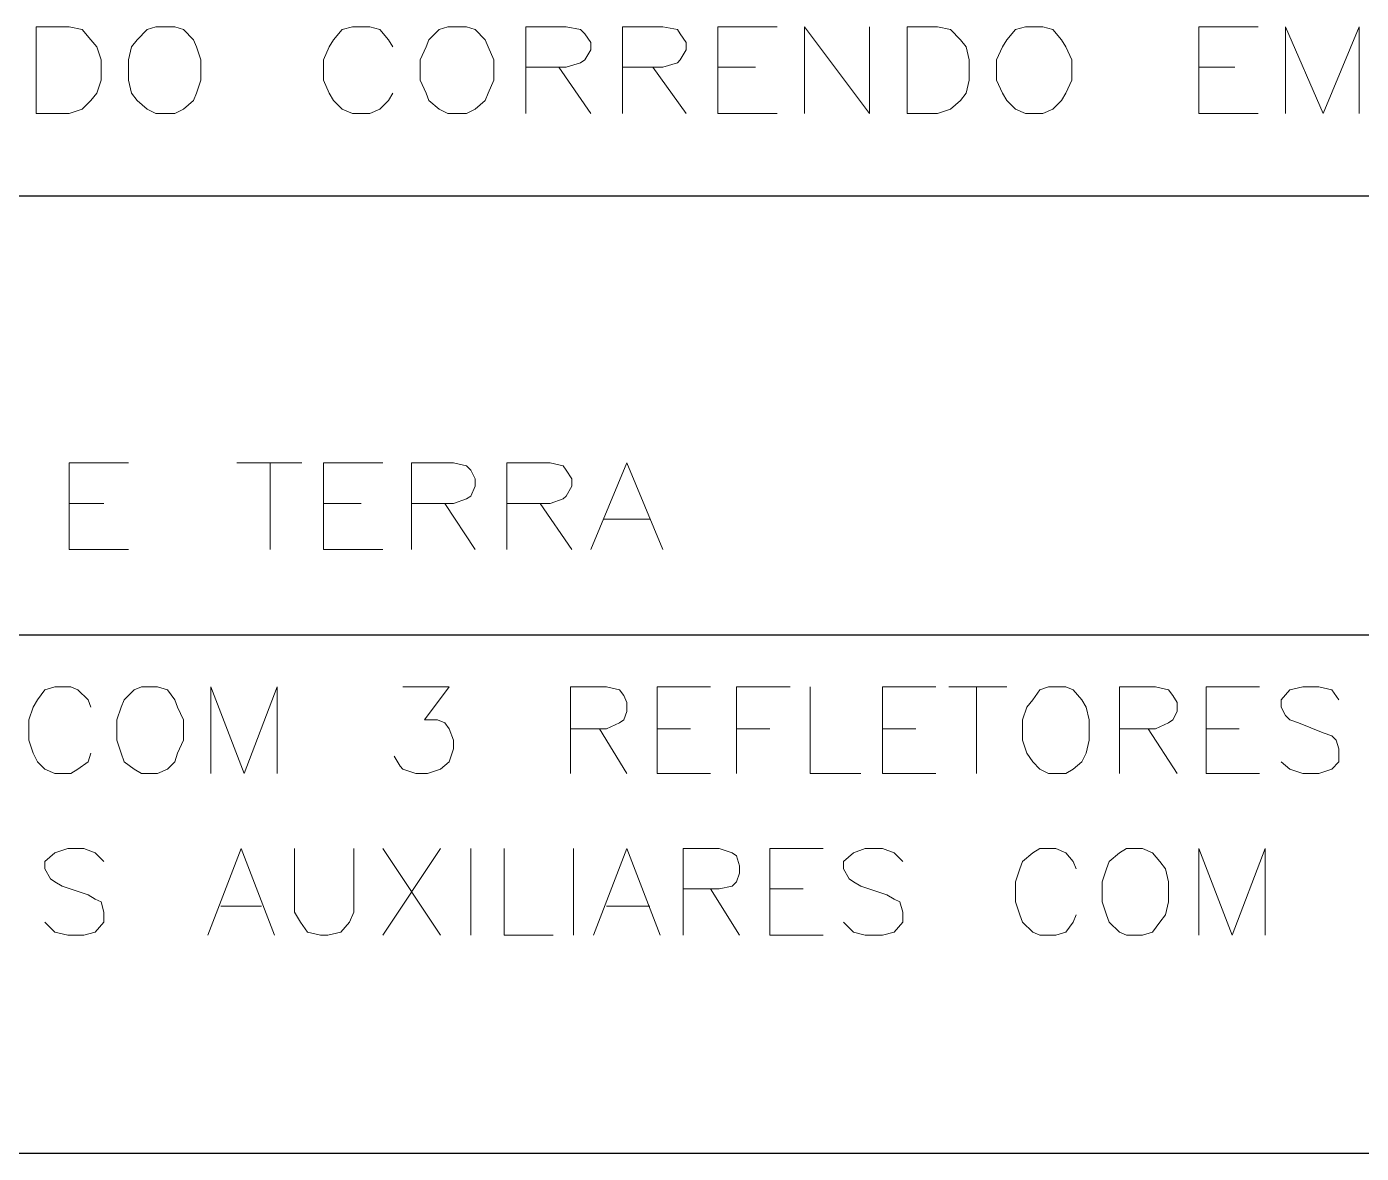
# Model space of a CAD drawing. Header units: millimetres. Extents: x 3240 to 3412, y 1366 to 1426.
# Drawn here: x 3314.237 to 3317.293, y 1420.486 to 1423.066 of the extents above; entities that cross this region are included whole.
import ezdxf

# ---------------------------------------------------------------- set-up
doc = ezdxf.new("R2010")
doc.units = ezdxf.units.MM

msp = doc.modelspace()

# ---------------------------------------------------------------- linework, layer by layer
at = {"color": 7, "linetype": 'Continuous', "lineweight": 13, "true_color": 0x000007}
for points in [[(3314.2583, 1422.8673), (3314.2583, 1423.0658), (3314.3344, 1423.0658), (3314.3641, 1423.0592), (3314.384, 1423.036), (3314.3972, 1423.0195), (3314.4071, 1422.9897), (3314.4071, 1422.9434), (3314.3972, 1422.9137), (3314.384, 1422.8971), (3314.3641, 1422.8773), (3314.3344, 1422.8673)], [(3314.5328, 1423.0658), (3314.513, 1423.0592), (3314.4898, 1423.036), (3314.4766, 1423.0195), (3314.47, 1422.9897), (3314.47, 1422.9434), (3314.4766, 1422.9137), (3314.4898, 1422.8971), (3314.513, 1422.8773), (3314.5328, 1422.8673), (3314.5758, 1422.8673), (3314.5957, 1422.8773), (3314.6188, 1422.8971), (3314.6254, 1422.9137), (3314.6354, 1422.9434), (3314.6354, 1422.9897), (3314.6254, 1423.0195), (3314.6188, 1423.036), (3314.5957, 1423.0592), (3314.5758, 1423.0658)], [(3315.201, 1423.0658), (3315.1811, 1423.0592), (3315.158, 1423.036), (3315.1514, 1423.0195), (3315.1381, 1422.9897), (3315.1381, 1422.9434), (3315.1514, 1422.9137), (3315.158, 1422.8971), (3315.1811, 1422.8773), (3315.201, 1422.8673), (3315.244, 1422.8673), (3315.2638, 1422.8773), (3315.287, 1422.8971), (3315.2936, 1422.9137), (3315.3068, 1422.9434), (3315.3068, 1422.9897), (3315.2936, 1423.0195), (3315.287, 1423.036), (3315.2638, 1423.0592), (3315.244, 1423.0658)], [(3316.2529, 1422.8673), (3316.2529, 1423.0658), (3316.3223, 1423.0658), (3316.3521, 1423.0592), (3316.3753, 1423.036), (3316.3885, 1423.0195), (3316.3951, 1422.9897), (3316.3951, 1422.9434), (3316.3885, 1422.9137), (3316.3753, 1422.8971), (3316.3521, 1422.8773), (3316.3223, 1422.8673)], [(3316.5241, 1423.0658), (3316.501, 1423.0592), (3316.4811, 1423.036), (3316.4712, 1423.0195), (3316.458, 1422.9897), (3316.458, 1422.9434), (3316.4712, 1422.9137), (3316.4811, 1422.8971), (3316.501, 1422.8773), (3316.5241, 1422.8673), (3316.5638, 1422.8673), (3316.587, 1422.8773), (3316.6068, 1422.8971), (3316.6167, 1422.9137), (3316.63, 1422.9434), (3316.63, 1422.9897), (3316.6167, 1423.0195), (3316.6068, 1423.036), (3316.587, 1423.0592), (3316.5638, 1423.0658)], [(3314.4997, 1421.5541), (3314.4832, 1421.5475), (3314.46, 1421.5244), (3314.4534, 1421.5078), (3314.4435, 1421.4781), (3314.4435, 1421.4318), (3314.4534, 1421.402), (3314.46, 1421.3821), (3314.4832, 1421.3656), (3314.4997, 1421.3557), (3314.5361, 1421.3557), (3314.5593, 1421.3656), (3314.5758, 1421.3821), (3314.5824, 1421.402), (3314.5957, 1421.4318), (3314.5957, 1421.4781), (3314.5824, 1421.5078), (3314.5758, 1421.5244), (3314.5593, 1421.5475), (3314.5361, 1421.5541)], [(3316.577, 1421.5541), (3316.5572, 1421.5475), (3316.5407, 1421.5244), (3316.5274, 1421.5078), (3316.5175, 1421.4781), (3316.5175, 1421.4318), (3316.5274, 1421.402), (3316.5407, 1421.3821), (3316.5572, 1421.3656), (3316.577, 1421.3557), (3316.6167, 1421.3557), (3316.6333, 1421.3656), (3316.6531, 1421.3821), (3316.663, 1421.402), (3316.6697, 1421.4318), (3316.6697, 1421.4781), (3316.663, 1421.5078), (3316.6531, 1421.5244), (3316.6333, 1421.5475), (3316.6167, 1421.5541)], [(3316.7557, 1421.1837), (3316.7391, 1421.1738), (3316.716, 1421.1539), (3316.7094, 1421.1374), (3316.6994, 1421.1076), (3316.6994, 1421.0613), (3316.7094, 1421.0315), (3316.716, 1421.015), (3316.7391, 1420.9918), (3316.7557, 1420.9852), (3316.792, 1420.9852), (3316.8152, 1420.9918), (3316.8317, 1421.015), (3316.845, 1421.0315), (3316.8516, 1421.0613), (3316.8516, 1421.1076), (3316.845, 1421.1374), (3316.8317, 1421.1539), (3316.8152, 1421.1738), (3316.792, 1421.1837)]]:
    msp.add_lwpolyline(points, close=True, dxfattribs=at)
for points in [[(3315.0753, 1423.0195), (3315.0654, 1423.036), (3315.0455, 1423.0592), (3315.0224, 1423.0658), (3314.9827, 1423.0658), (3314.9595, 1423.0592), (3314.9397, 1423.036), (3314.9298, 1423.0195), (3314.9165, 1422.9897), (3314.9165, 1422.9434), (3314.9298, 1422.9137), (3314.9397, 1422.8971), (3314.9595, 1422.8773), (3314.9827, 1422.8673), (3315.0224, 1422.8673), (3315.0455, 1422.8773), (3315.0654, 1422.8971), (3315.0753, 1422.9137)], [(3315.3796, 1422.8673), (3315.3796, 1423.0658), (3315.4722, 1423.0658), (3315.5053, 1423.0592), (3315.5152, 1423.0493), (3315.5285, 1423.0294), (3315.5285, 1423.0129), (3315.5152, 1422.9897), (3315.5053, 1422.9831), (3315.4722, 1422.9732), (3315.3796, 1422.9732)], [(3315.6012, 1422.8673), (3315.6012, 1423.0658), (3315.6939, 1423.0658), (3315.7269, 1423.0592), (3315.7336, 1423.0493), (3315.7468, 1423.0294), (3315.7468, 1423.0129), (3315.7336, 1422.9897), (3315.7269, 1422.9831), (3315.6939, 1422.9732), (3315.6012, 1422.9732)], [(3315.8196, 1422.8673), (3315.8196, 1423.0658), (3315.9552, 1423.0658)], [(3316.018, 1422.8673), (3316.018, 1423.0658), (3316.1669, 1422.8673), (3316.1669, 1423.0658)], [(3316.921, 1422.8673), (3316.921, 1423.0658), (3317.0567, 1423.0658)], [(3317.1195, 1422.8673), (3317.1195, 1423.0658), (3317.2055, 1422.8673), (3317.2882, 1423.0658), (3317.2882, 1422.8673)], [(3315.4557, 1422.9732), (3315.5285, 1422.8673), (3315.5285, 1422.8673)], [(3315.6707, 1422.9732), (3315.7468, 1422.8673), (3315.7468, 1422.8673)], [(3315.8196, 1422.9732), (3315.9056, 1422.9732), (3315.9056, 1422.9732)], [(3316.921, 1422.9732), (3317.0037, 1422.9732), (3317.0037, 1422.9732)], [(3315.8196, 1422.8673), (3315.9552, 1422.8673), (3315.9552, 1422.8673)], [(3316.921, 1422.8673), (3317.0567, 1422.8673), (3317.0567, 1422.8673)], [(3314.3344, 1421.8684), (3314.3344, 1422.0669), (3314.47, 1422.0669)], [(3314.7181, 1422.0669), (3314.8669, 1422.0669), (3314.8669, 1422.0669)], [(3314.7941, 1422.0669), (3314.7941, 1421.8684), (3314.7941, 1421.8684)], [(3314.9165, 1421.8684), (3314.9165, 1422.0669), (3315.0521, 1422.0669)], [(3315.1183, 1421.8684), (3315.1183, 1422.0669), (3315.2142, 1422.0669), (3315.244, 1422.0602), (3315.2539, 1422.0503), (3315.2638, 1422.0305), (3315.2638, 1422.0139), (3315.2539, 1421.9908), (3315.244, 1421.9842), (3315.2142, 1421.9742), (3315.1183, 1421.9742)], [(3315.3366, 1421.8684), (3315.3366, 1422.0669), (3315.4358, 1422.0669), (3315.4656, 1422.0602), (3315.4722, 1422.0503), (3315.4855, 1422.0305), (3315.4855, 1422.0139), (3315.4722, 1421.9908), (3315.4656, 1421.9842), (3315.4358, 1421.9742), (3315.3366, 1421.9742)], [(3315.5285, 1421.8684), (3315.6112, 1422.0669), (3315.6939, 1421.8684)], [(3314.3344, 1421.9742), (3314.4137, 1421.9742), (3314.4137, 1421.9742)], [(3314.9165, 1421.9742), (3315.0025, 1421.9742), (3315.0025, 1421.9742)], [(3315.1944, 1421.9742), (3315.2638, 1421.8684), (3315.2638, 1421.8684)], [(3315.4127, 1421.9742), (3315.4855, 1421.8684), (3315.4855, 1421.8684)], [(3315.5582, 1421.9379), (3315.6641, 1421.9379), (3315.6641, 1421.9379)], [(3314.3344, 1421.8684), (3314.47, 1421.8684), (3314.47, 1421.8684)], [(3314.9165, 1421.8684), (3315.0521, 1421.8684), (3315.0521, 1421.8684)], [(3314.384, 1421.5078), (3314.3774, 1421.5244), (3314.3542, 1421.5475), (3314.3377, 1421.5541), (3314.3013, 1421.5541), (3314.2781, 1421.5475), (3314.2616, 1421.5244), (3314.2517, 1421.5078), (3314.2417, 1421.4781), (3314.2417, 1421.4318), (3314.2517, 1421.402), (3314.2616, 1421.3821), (3314.2781, 1421.3656), (3314.3013, 1421.3557), (3314.3377, 1421.3557), (3314.3542, 1421.3656), (3314.3774, 1421.3821), (3314.384, 1421.402)], [(3314.6585, 1421.3557), (3314.6585, 1421.5541), (3314.7346, 1421.3557), (3314.8107, 1421.5541), (3314.8107, 1421.3557)], [(3315.0985, 1421.5541), (3315.2043, 1421.5541), (3315.1481, 1421.4781), (3315.1778, 1421.4781), (3315.1944, 1421.4715), (3315.2043, 1421.4582), (3315.2142, 1421.4318), (3315.2142, 1421.4119), (3315.2043, 1421.3821), (3315.1845, 1421.3656), (3315.1547, 1421.3557), (3315.1282, 1421.3557), (3315.0985, 1421.3656), (3315.0918, 1421.3722), (3315.0786, 1421.3954)], [(3315.4822, 1421.3557), (3315.4822, 1421.5541), (3315.5649, 1421.5541), (3315.5946, 1421.5475), (3315.6045, 1421.5343), (3315.6112, 1421.5178), (3315.6112, 1421.4979), (3315.6045, 1421.4781), (3315.5946, 1421.4715), (3315.5649, 1421.4582), (3315.4822, 1421.4582)], [(3315.6806, 1421.3557), (3315.6806, 1421.5541), (3315.803, 1421.5541)], [(3315.8626, 1421.3557), (3315.8626, 1421.5541), (3315.9849, 1421.5541)], [(3316.0313, 1421.5541), (3316.0313, 1421.3557), (3316.147, 1421.3557)], [(3316.1966, 1421.3557), (3316.1966, 1421.5541), (3316.319, 1421.5541)], [(3316.3488, 1421.5541), (3316.4811, 1421.5541), (3316.4811, 1421.5541)], [(3316.4116, 1421.5541), (3316.4116, 1421.3557), (3316.4116, 1421.3557)], [(3316.7391, 1421.3557), (3316.7391, 1421.5541), (3316.8218, 1421.5541), (3316.8516, 1421.5475), (3316.8615, 1421.5343), (3316.8714, 1421.5178), (3316.8714, 1421.4979), (3316.8615, 1421.4781), (3316.8516, 1421.4715), (3316.8218, 1421.4582), (3316.7391, 1421.4582)], [(3316.9376, 1421.3557), (3316.9376, 1421.5541), (3317.06, 1421.5541)], [(3317.2419, 1421.5244), (3317.2254, 1421.5475), (3317.1956, 1421.5541), (3317.1592, 1421.5541), (3317.1294, 1421.5475), (3317.1096, 1421.5244), (3317.1096, 1421.5078), (3317.1195, 1421.488), (3317.1294, 1421.4781), (3317.1493, 1421.4715), (3317.2055, 1421.4483), (3317.2254, 1421.4417), (3317.2353, 1421.4318), (3317.2419, 1421.4119), (3317.2419, 1421.3821), (3317.2254, 1421.3656), (3317.1956, 1421.3557), (3317.1592, 1421.3557), (3317.1294, 1421.3656), (3317.1096, 1421.3821)], [(3315.5483, 1421.4582), (3315.6112, 1421.3557), (3315.6112, 1421.3557)], [(3315.6806, 1421.4582), (3315.7567, 1421.4582), (3315.7567, 1421.4582)], [(3315.8626, 1421.4582), (3315.9386, 1421.4582), (3315.9386, 1421.4582)], [(3316.1966, 1421.4582), (3316.2727, 1421.4582), (3316.2727, 1421.4582)], [(3316.8053, 1421.4582), (3316.8714, 1421.3557), (3316.8714, 1421.3557)], [(3316.9376, 1421.4582), (3317.0137, 1421.4582), (3317.0137, 1421.4582)], [(3315.6806, 1421.3557), (3315.803, 1421.3557), (3315.803, 1421.3557)], [(3316.1966, 1421.3557), (3316.319, 1421.3557), (3316.319, 1421.3557)], [(3316.9376, 1421.3557), (3317.06, 1421.3557), (3317.06, 1421.3557)], [(3314.4137, 1421.1539), (3314.3939, 1421.1738), (3314.3674, 1421.1837), (3314.331, 1421.1837), (3314.3013, 1421.1738), (3314.2781, 1421.1539), (3314.2781, 1421.1374), (3314.2914, 1421.1142), (3314.3013, 1421.1076), (3314.3178, 1421.0977), (3314.3774, 1421.0778), (3314.3939, 1421.0679), (3314.4071, 1421.0613), (3314.4137, 1421.0381), (3314.4137, 1421.015), (3314.3939, 1420.9918), (3314.3674, 1420.9852), (3314.331, 1420.9852), (3314.3013, 1420.9918), (3314.2781, 1421.015)], [(3314.6519, 1420.9852), (3314.728, 1421.1837), (3314.8041, 1420.9852)], [(3314.8504, 1421.1837), (3314.8504, 1421.0381), (3314.8636, 1421.015), (3314.8801, 1420.9918), (3314.9099, 1420.9852), (3314.9264, 1420.9852), (3314.9562, 1420.9918), (3314.9761, 1421.015), (3314.986, 1421.0381), (3314.986, 1421.1837)], [(3315.0521, 1421.1837), (3315.1845, 1420.9852), (3315.1845, 1420.9852)], [(3315.1845, 1421.1837), (3315.0521, 1420.9852), (3315.0521, 1420.9852)], [(3315.2539, 1421.1837), (3315.2539, 1420.9852), (3315.2539, 1420.9852)], [(3315.33, 1421.1837), (3315.33, 1420.9852), (3315.4425, 1420.9852)], [(3315.4888, 1421.1837), (3315.4888, 1420.9852), (3315.4888, 1420.9852)], [(3315.5351, 1420.9852), (3315.6112, 1421.1837), (3315.6872, 1420.9852)], [(3315.7402, 1420.9852), (3315.7402, 1421.1837), (3315.8229, 1421.1837), (3315.8526, 1421.1738), (3315.8626, 1421.1671), (3315.8692, 1421.144), (3315.8692, 1421.1274), (3315.8626, 1421.1076), (3315.8526, 1421.0977), (3315.8229, 1421.0911), (3315.7402, 1421.0911)], [(3315.9386, 1420.9852), (3315.9386, 1421.1837), (3316.061, 1421.1837)], [(3316.243, 1421.1539), (3316.2231, 1421.1738), (3316.1966, 1421.1837), (3316.1569, 1421.1837), (3316.1305, 1421.1738), (3316.1073, 1421.1539), (3316.1073, 1421.1374), (3316.1206, 1421.1142), (3316.1305, 1421.1076), (3316.147, 1421.0977), (3316.2066, 1421.0778), (3316.2231, 1421.0679), (3316.2363, 1421.0613), (3316.243, 1421.0381), (3316.243, 1421.015), (3316.2231, 1420.9918), (3316.1966, 1420.9852), (3316.1569, 1420.9852), (3316.1305, 1420.9918), (3316.1073, 1421.015)], [(3316.6399, 1421.1374), (3316.6333, 1421.1539), (3316.6167, 1421.1738), (3316.5936, 1421.1837), (3316.5572, 1421.1837), (3316.5407, 1421.1738), (3316.5175, 1421.1539), (3316.5109, 1421.1374), (3316.501, 1421.1076), (3316.501, 1421.0613), (3316.5109, 1421.0315), (3316.5175, 1421.015), (3316.5407, 1420.9918), (3316.5572, 1420.9852), (3316.5936, 1420.9852), (3316.6167, 1420.9918), (3316.6333, 1421.015), (3316.6399, 1421.0315)], [(3316.921, 1420.9852), (3316.921, 1421.1837), (3316.9971, 1420.9852), (3317.0732, 1421.1837), (3317.0732, 1420.9852)], [(3315.803, 1421.0911), (3315.8692, 1420.9852), (3315.8692, 1420.9852)], [(3315.9386, 1421.0911), (3316.0147, 1421.0911), (3316.0147, 1421.0911)], [(3314.6817, 1421.0514), (3314.7743, 1421.0514), (3314.7743, 1421.0514)], [(3315.5649, 1421.0514), (3315.6641, 1421.0514), (3315.6641, 1421.0514)], [(3315.9386, 1420.9852), (3316.061, 1420.9852), (3316.061, 1420.9852)]]:
    msp.add_lwpolyline(points, dxfattribs=at)
at = {"color": 7, "linetype": 'Continuous', "lineweight": -2, "true_color": 0x000007}
for points in [[(3306.991, 1422.6788), (3323.4969, 1422.6788), (3323.4969, 1422.6788)], [(3306.991, 1421.6732), (3323.4969, 1421.6732), (3323.4969, 1421.6732)], [(3306.991, 1421.6732), (3323.4969, 1421.6732), (3323.4969, 1421.6732)], [(3306.991, 1420.4857), (3323.4969, 1420.4857), (3323.4969, 1420.4857)]]:
    msp.add_lwpolyline(points, dxfattribs=at)

doc.saveas('drawing.dxf')
